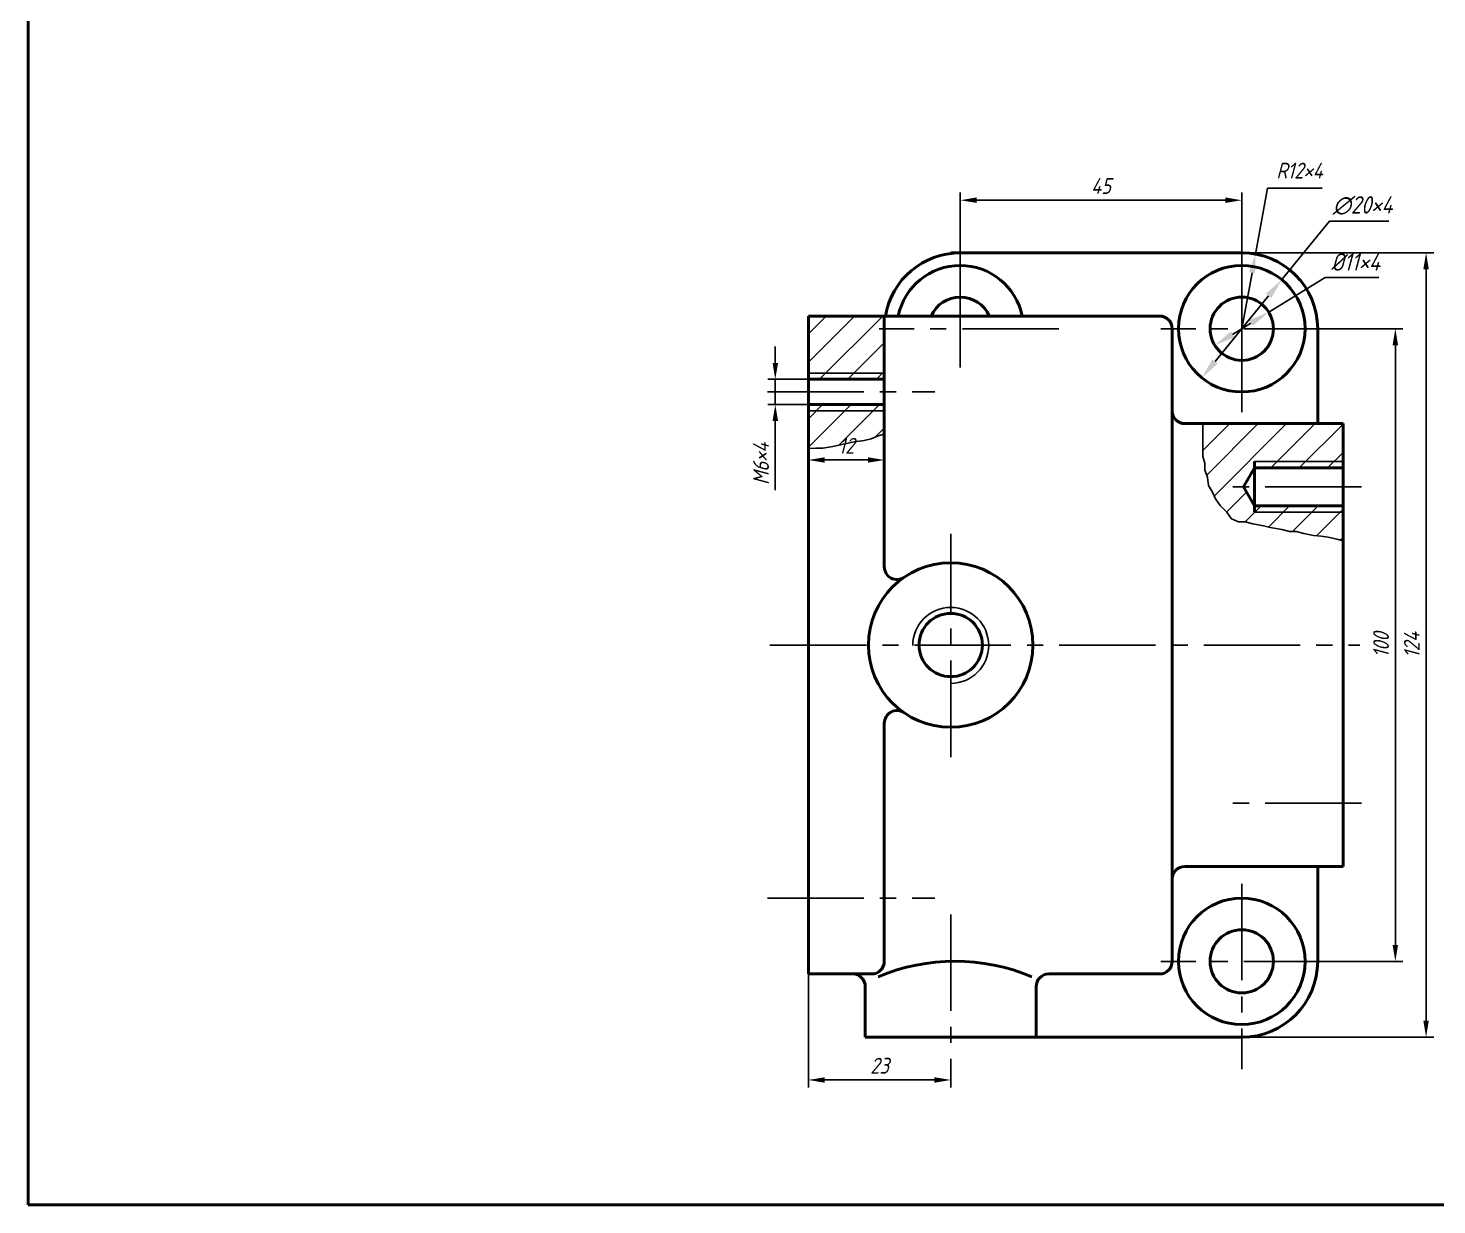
# Model space of a CAD drawing. Header units: millimetres. Extents: x -2118 to 1971, y -1420 to 962.
# Drawn here: x -1505.1 to -1282.5, y -967.8 to -781.8 of the extents above; entities that cross this region are included whole.
import ezdxf

# ---------------------------------------------------------------- set-up
doc = ezdxf.new("R2010")
doc.units = ezdxf.units.MM
doc.header["$LTSCALE"] = 0.8
doc.linetypes.add('CENTER2', pattern=[28.575, 19.05, -3.175, 3.175, -3.175])
for name, color, linetype, lineweight in [('剖面符号', 6, 'Continuous', 25), ('尺寸', 2, 'Continuous', 25), ('粗实线', 3, 'Continuous', 50), ('细实线', 5, 'Continuous', 25), ('细点画线', 1, 'CENTER2', 25), ('边框线', 11, 'Continuous', 50)]:
    doc.layers.add(name, color=color, linetype=linetype, lineweight=lineweight)
doc.styles.add('汉字', font='gbeitc.shx', dxfattribs={"bigfont": 'gbcbig.shx'})
doc.dimstyles.new('GB', dxfattribs={"dimtxt": 2.5, "dimasz": 2.6, "dimexe": 1.2, "dimexo": 0, "dimgap": 1, "dimtad": 1, "dimdec": 0, "dimdsep": 46, "dimtxsty": '汉字', "dimcen": 0, "dimclrd": 256, "dimclre": 256, "dimclrt": 256, "dimadec": 1, "dimazin": 2, "dimtp": 0.21, "dimtm": 0.25, "dimtfac": 0.7, "dimtdec": 0, "dimtmove": 0, "dimatfit": 2, "dimfxl": 1, "dimtzin": 0, "dimlwd": -1, "dimlwe": -1, "dimarcsym": 0})
doc.dimstyles.new('GB$3', dxfattribs={"dimscale": 1.1, "dimtxt": 2.5, "dimasz": 3, "dimexe": 2, "dimexo": 0, "dimgap": 1, "dimtad": 1, "dimtoh": 1, "dimdec": 0, "dimdsep": 46, "dimtxsty": '汉字', "dimcen": 0, "dimclrd": 256, "dimclre": 256, "dimclrt": 256, "dimadec": 1, "dimazin": 2, "dimtp": 0.21, "dimtm": 0.25, "dimtfac": 0.7, "dimtdec": 0, "dimtmove": 0, "dimatfit": 2, "dimfxl": 1, "dimtzin": 0, "dimlwd": -1, "dimlwe": -1, "dimarcsym": 1})
doc.dimstyles.new('GB$4', dxfattribs={"dimtxt": 2.5, "dimasz": 3, "dimexe": 2, "dimexo": 0, "dimgap": 1.5, "dimtad": 1, "dimtoh": 1, "dimdec": 0, "dimdsep": 46, "dimtxsty": '汉字', "dimcen": 3, "dimclrd": 256, "dimclre": 256, "dimclrt": 256, "dimadec": 1, "dimazin": 2, "dimtp": 0.21, "dimtm": 0.25, "dimtfac": 0.7, "dimtdec": 0, "dimtmove": 0, "dimatfit": 2, "dimfxl": 1, "dimtzin": 0, "dimlwd": -1, "dimlwe": -1, "dimarcsym": 1})

# ---------------------------------------------------------------- blocks, each defined once
blk = doc.blocks.new('*D304')
at = {"layer": 'Defpoints', "color": 0, "ltscale": 0.01, "transparency": 16777216}
for p in [(-1369.78, -847.1), (-1381.78, -850.03), (-1381.78, -854.65)]:
    blk.add_point(p, dxfattribs=at)
at = {"layer": '尺寸', "ltscale": 0.01, "transparency": 16777216}
for p, q in [((-1369.78, -847.1), (-1369.78, -851.23)), ((-1381.78, -854.65), (-1381.78, -848.83)), ((-1372.38, -850.03), (-1379.18, -850.03))]:
    blk.add_line(p, q, dxfattribs=at)
for points in [[(-1379.18, -849.6), (-1379.18, -850.46), (-1381.78, -850.03)], [(-1372.38, -849.6), (-1372.38, -850.46), (-1369.78, -850.03)]]:
    blk.add_solid(points, dxfattribs=at)
at = {"layer": '尺寸', "ltscale": 0.01, "transparency": 16777216, "insert": (-1375.78, -847.78), "char_height": 2.5, "attachment_point": 5, "style": '汉字'}
blk.add_mtext('12', dxfattribs=at)
blk = doc.blocks.new('*D314')
at = {"layer": 'Defpoints', "color": 0, "ltscale": 0.01, "transparency": 16777216}
for p in [(-1306.96, -821.52), (-1319.59, -837.03)]:
    blk.add_point(p, dxfattribs=at)
at = {"layer": '尺寸', "ltscale": 0.01, "transparency": 16777216}
for p, q in [((-1306.96, -821.52), (-1299.43, -812.28)), ((-1299.43, -812.28), (-1290.03, -812.28)), ((-1317.51, -834.47), (-1309.05, -824.08))]:
    blk.add_line(p, q, dxfattribs=at)
for points in [[(-1309.47, -823.73), (-1308.62, -824.43), (-1306.96, -821.52)], [(-1317.94, -834.12), (-1317.08, -834.82), (-1319.59, -837.03)]]:
    blk.add_solid(points, dxfattribs=at)
at = {"layer": '尺寸', "ltscale": 0.01, "transparency": 16777216, "insert": (-1294.18, -809.8), "char_height": 2.75, "attachment_point": 5, "style": '汉字'}
blk.add_mtext('∅20×4', dxfattribs=at)
blk = doc.blocks.new('*D315')
at = {"layer": 'Defpoints', "color": 0, "ltscale": 0.01, "transparency": 16777216}
for p in [(-1309.02, -826.66), (-1317.54, -831.89)]:
    blk.add_point(p, dxfattribs=at)
at = {"layer": '尺寸', "ltscale": 0.01, "transparency": 16777216}
for p, q in [((-1309.02, -826.66), (-1300.11, -821.2)), ((-1300.11, -821.2), (-1291.62, -821.2)), ((-1314.73, -830.17), (-1311.83, -828.39))]:
    blk.add_line(p, q, dxfattribs=at)
for points in [[(-1312.12, -827.92), (-1311.54, -828.86), (-1309.02, -826.66)], [(-1315.01, -829.7), (-1314.44, -830.63), (-1317.54, -831.89)]]:
    blk.add_solid(points, dxfattribs=at)
at = {"layer": '尺寸', "ltscale": 0.01, "transparency": 16777216, "insert": (-1295.31, -818.73), "char_height": 2.75, "attachment_point": 5, "style": '汉字'}
blk.add_mtext('%%C11×4', dxfattribs=at)
blk = doc.blocks.new('*D316')
at = {"layer": 'Defpoints', "color": 0, "ltscale": 0.01, "transparency": 16777216}
for p in [(-1297.7, -829.28), (-1297.7, -929.28), (-1289.01, -929.28)]:
    blk.add_point(p, dxfattribs=at)
at = {"layer": '尺寸', "ltscale": 0.01, "transparency": 16777216}
for p, q in [((-1297.7, -829.28), (-1287.81, -829.28)), ((-1289.01, -831.88), (-1289.01, -926.68)), ((-1297.7, -929.28), (-1287.81, -929.28))]:
    blk.add_line(p, q, dxfattribs=at)
for points in [[(-1289.45, -831.88), (-1288.58, -831.88), (-1289.01, -829.28)], [(-1289.45, -926.68), (-1288.58, -926.68), (-1289.01, -929.28)]]:
    blk.add_solid(points, dxfattribs=at)
at = {"layer": '尺寸', "ltscale": 0.01, "transparency": 16777216, "insert": (-1291.26, -879.28), "char_height": 2.5, "attachment_point": 5, "rotation": 90, "style": '汉字'}
blk.add_mtext('100', dxfattribs=at)
blk = doc.blocks.new('*D317')
at = {"layer": 'Defpoints', "color": 0, "ltscale": 0.01, "transparency": 16777216}
for p in [(-1381.78, -837.28), (-1387.01, -841.28), (-1381.78, -841.28)]:
    blk.add_point(p, dxfattribs=at)
at = {"layer": '尺寸', "ltscale": 0.01, "transparency": 16777216}
for p, q in [((-1387.01, -834.68), (-1387.01, -832.08)), ((-1381.78, -837.28), (-1388.21, -837.28)), ((-1387.01, -837.28), (-1387.01, -841.28)), ((-1381.78, -841.28), (-1388.21, -841.28)), ((-1387.01, -843.88), (-1387.01, -854.78))]:
    blk.add_line(p, q, dxfattribs=at)
for points in [[(-1387.44, -834.68), (-1386.57, -834.68), (-1387.01, -837.28)], [(-1387.44, -843.88), (-1386.57, -843.88), (-1387.01, -841.28)]]:
    blk.add_solid(points, dxfattribs=at)
at = {"layer": '尺寸', "ltscale": 0.01, "transparency": 16777216, "insert": (-1389.26, -850.63), "char_height": 2.5, "attachment_point": 5, "rotation": 90, "style": '汉字'}
blk.add_mtext('M6×4', dxfattribs=at)
blk = doc.blocks.new('*D321')
at = {"layer": 'Defpoints', "color": 0, "ltscale": 0.01, "transparency": 16777216}
for p in [(-1381.78, -931.28), (-1359.28, -945.8), (-1381.78, -948.03)]:
    blk.add_point(p, dxfattribs=at)
at = {"layer": '尺寸', "ltscale": 0.01, "transparency": 16777216}
for p, q in [((-1381.78, -931.28), (-1381.78, -949.23)), ((-1359.28, -945.8), (-1359.28, -949.23)), ((-1361.88, -948.03), (-1379.18, -948.03))]:
    blk.add_line(p, q, dxfattribs=at)
for points in [[(-1379.18, -947.6), (-1379.18, -948.47), (-1381.78, -948.03)], [(-1361.88, -947.6), (-1361.88, -948.47), (-1359.28, -948.03)]]:
    blk.add_solid(points, dxfattribs=at)
at = {"layer": '尺寸', "ltscale": 0.01, "transparency": 16777216, "insert": (-1370.53, -945.78), "char_height": 2.5, "attachment_point": 5, "style": '汉字'}
blk.add_mtext('23', dxfattribs=at)
blk = doc.blocks.new('*D374')
at = {"layer": 'Defpoints', "color": 0, "ltscale": 0.01, "transparency": 16777216}
for p in [(-1313.28, -817.28), (-1313.28, -941.28), (-1284.15, -941.28)]:
    blk.add_point(p, dxfattribs=at)
at = {"layer": '尺寸', "ltscale": 0.01, "transparency": 16777216}
for p, q in [((-1313.28, -817.28), (-1282.95, -817.28)), ((-1284.15, -819.88), (-1284.15, -938.68)), ((-1313.28, -941.28), (-1282.95, -941.28))]:
    blk.add_line(p, q, dxfattribs=at)
for points in [[(-1284.58, -819.88), (-1283.72, -819.88), (-1284.15, -817.28)], [(-1284.58, -938.68), (-1283.72, -938.68), (-1284.15, -941.28)]]:
    blk.add_solid(points, dxfattribs=at)
at = {"layer": '尺寸', "ltscale": 0.01, "transparency": 16777216, "insert": (-1286.4, -879.28), "char_height": 2.5, "attachment_point": 5, "rotation": 90, "style": '汉字'}
blk.add_mtext('124', dxfattribs=at)
blk = doc.blocks.new('*D378')
at = {"layer": 'Defpoints', "color": 0, "ltscale": 0.01, "transparency": 16777216}
for p in [(-1313.28, -808.97), (-1357.78, -829.28), (-1313.28, -829.28)]:
    blk.add_point(p, dxfattribs=at)
at = {"layer": '尺寸', "ltscale": 0.01, "transparency": 16777216}
for p, q in [((-1357.78, -829.28), (-1357.78, -807.77)), ((-1313.28, -829.28), (-1313.28, -807.77)), ((-1355.18, -808.97), (-1315.88, -808.97))]:
    blk.add_line(p, q, dxfattribs=at)
for points in [[(-1355.18, -808.53), (-1355.18, -809.4), (-1357.78, -808.97)], [(-1315.88, -808.53), (-1315.88, -809.4), (-1313.28, -808.97)]]:
    blk.add_solid(points, dxfattribs=at)
at = {"layer": '尺寸', "ltscale": 0.01, "transparency": 16777216, "insert": (-1335.53, -806.72), "char_height": 2.5, "attachment_point": 5, "style": '汉字'}
blk.add_mtext('45', dxfattribs=at)
blk = doc.blocks.new('*D380')
at = {"layer": 'Defpoints', "color": 0, "ltscale": 0.01, "transparency": 16777216}
for p in [(-1311.12, -817.47), (-1313.28, -829.28)]:
    blk.add_point(p, dxfattribs=at)
at = {"layer": '尺寸', "ltscale": 0.01, "transparency": 16777216}
for p, q in [((-1311.12, -817.47), (-1309.22, -807.04)), ((-1309.22, -807.04), (-1300.59, -807.04)), ((-1313.28, -829.28), (-1311.66, -820.42))]:
    blk.add_line(p, q, dxfattribs=at)
blk.add_solid([(-1312.15, -820.33), (-1311.17, -820.51), (-1311.12, -817.47)], dxfattribs=at)
at = {"layer": '尺寸', "ltscale": 0.01, "transparency": 16777216, "insert": (-1304.16, -804.29), "char_height": 2.5, "attachment_point": 5, "style": '汉字'}
blk.add_mtext('R12×4', dxfattribs=at)

msp = doc.modelspace()

# ---------------------------------------------------------------- hatches: boundary and pattern name
at = {"layer": '剖面符号', "ltscale": 0.01}
h = msp.add_hatch(dxfattribs=at)
h.set_pattern_fill('ANSI31', color=256)
h.set_pattern_definition([(45, (-967.1178, 307.506), (-2.245064, 2.245064), [])])
h.paths.add_polyline_path([(-1369.78, -827.28), (-1381.78, -827.28), (-1381.78, -836.28), (-1369.78, -836.28)])
h.paths.add_polyline_path([(-1369.78, -836.28), (-1381.78, -836.28), (-1381.78, -837.28), (-1369.78, -837.28)])
h.paths.add_polyline_path([(-1369.78, -841.28), (-1381.78, -841.28), (-1381.78, -842.28), (-1369.78, -842.28)])
h.paths.add_polyline_path([(-1369.78, -842.28), (-1381.78, -842.28), (-1381.78, -848.24), (-1380.59, -848.15), (-1379.5, -848.15), (-1377.92, -847.91), (-1375.73, -847.42), (-1374.52, -847.18), (-1372.94, -846.94), (-1371.85, -846.69), (-1370.75, -846.21), (-1369.78, -845.97)])
h.paths.add_polyline_path([(-1297.28, -844.28), (-1319.44, -844.28), (-1319.44, -849.48), (-1319.14, -850.55), (-1319.14, -851.61), (-1318.68, -852.82), (-1318.53, -854.04), (-1317.92, -855.1), (-1317.46, -856.16), (-1316.7, -857.23), (-1315.64, -858.29), (-1314.88, -859.35), (-1313.81, -859.81), (-1312.74, -859.81), (-1311.53, -860.11), (-1309.85, -860.42), (-1308.79, -860.72), (-1306.96, -861.03), (-1305.74, -861.33), (-1304.68, -861.33), (-1303.46, -861.63), (-1301.94, -861.94), (-1300.72, -862.09), (-1299.65, -862.24), (-1298.28, -862.54), (-1297.28, -862.83), (-1297.28, -858.28), (-1311.28, -858.28), (-1311.28, -857.28), (-1313.01, -854.28), (-1311.28, -851.28), (-1311.28, -850.28), (-1297.28, -850.28)])
h.paths.add_polyline_path([(-1297.28, -850.28), (-1311.28, -850.28), (-1311.28, -851.28), (-1297.28, -851.28)], flags=17)
h.paths.add_polyline_path([(-1297.28, -857.28), (-1311.28, -857.28), (-1311.28, -858.28), (-1297.28, -858.28)], flags=17)

# ---------------------------------------------------------------- linework, layer by layer
at = {"layer": '粗实线', "ltscale": 50}
for p, q in [((-1359.28, -817.28), (-1313.28, -817.28)), ((-1326.28, -827.28), (-1381.78, -827.28)), ((-1381.78, -836.28), (-1381.78, -827.28)), ((-1369.78, -866.92), (-1369.78, -827.28)), ((-1369.78, -829.28), (-1369.78, -844.28)), ((-1324.28, -842.28), (-1324.28, -829.28)), ((-1301.28, -829.28), (-1301.28, -844.28)), ((-1381.78, -931.28), (-1381.78, -836.28)), ((-1381.78, -837.28), (-1369.78, -837.28)), ((-1381.78, -841.28), (-1369.78, -841.28)), ((-1324.28, -842.28), (-1324.28, -916.28)), ((-1297.28, -844.28), (-1322.28, -844.28)), ((-1297.28, -879.28), (-1297.28, -844.28)), ((-1311.28, -851.28), (-1311.28, -850.28)), ((-1311.28, -851.28), (-1313.01, -854.28)), ((-1297.28, -851.28), (-1311.28, -851.28)), ((-1311.28, -851.28), (-1311.28, -854.28)), ((-1311.28, -857.28), (-1313.01, -854.28)), ((-1311.28, -857.28), (-1311.28, -854.28)), ((-1297.28, -857.28), (-1311.28, -857.28)), ((-1311.28, -857.28), (-1311.28, -858.28)), ((-1297.28, -914.28), (-1297.28, -879.28)), ((-1369.78, -891.64), (-1369.78, -929.28)), ((-1322.28, -914.28), (-1297.28, -914.28)), ((-1301.28, -929.28), (-1301.28, -914.28)), ((-1324.28, -929.28), (-1324.28, -916.28)), ((-1381.78, -931.28), (-1374.78, -931.28)), ((-1374.78, -931.28), (-1371.78, -931.28)), ((-1343.78, -931.28), (-1326.28, -931.28)), ((-1372.78, -941.28), (-1372.78, -933.28)), ((-1345.78, -941.28), (-1345.78, -933.28)), ((-1359.28, -941.28), (-1372.78, -941.28)), ((-1359.28, -941.28), (-1313.28, -941.28))]:
    msp.add_line(p, q, dxfattribs=at)
for centre, radius in [((-1313.28, -829.28), 10), ((-1313.28, -829.28), 5), ((-1359.28, -879.28), 13), ((-1359.28, -879.28), 5), ((-1313.28, -929.28), 10), ((-1313.28, -929.28), 5)]:
    msp.add_circle(centre, radius, dxfattribs=at)
for centre, radius, start, end in [((-1357.78, -829.28), 12, 90, 170.4059), ((-1357.78, -829.28), 10, 11.537, 168.463), ((-1313.28, -829.28), 12, 0, 90), ((-1357.78, -829.28), 5, 23.5782, 156.4218), ((-1326.28, -829.28), 2, 0, 90), ((-1322.28, -842.28), 2, 180, 270), ((-1367.78, -866.92), 2, 180, 304.5181), ((-1367.78, -891.64), 2, 55.4819, 180), ((-1322.28, -916.28), 2, 90, 180), ((-1371.78, -929.28), 2, 270, 0), ((-1358.61, -960.74), 31.47, 67.321, 112.679), ((-1326.28, -929.28), 2, 270, 0), ((-1313.28, -929.28), 12, 270, 0), ((-1374.78, -933.28), 2, 0, 90), ((-1343.78, -933.28), 2, 90, 180)]:
    msp.add_arc(centre, radius, start, end, dxfattribs=at)
at = {"layer": '细实线', "ltscale": 50}
for p, q in [((-1381.78, -836.28), (-1369.78, -836.28)), ((-1381.78, -842.28), (-1369.78, -842.28)), ((-1370.75, -846.21), (-1369.78, -845.97)), ((-1319.44, -844.17), (-1319.44, -849.48)), ((-1381.78, -848.24), (-1380.59, -848.15)), ((-1380.59, -848.15), (-1379.5, -848.15)), ((-1379.5, -848.15), (-1377.92, -847.91)), ((-1377.92, -847.91), (-1375.73, -847.42)), ((-1375.73, -847.42), (-1374.52, -847.18)), ((-1374.52, -847.18), (-1372.94, -846.94)), ((-1372.94, -846.94), (-1371.85, -846.69)), ((-1371.85, -846.69), (-1370.75, -846.21)), ((-1319.44, -849.48), (-1319.14, -850.55)), ((-1311.28, -850.28), (-1297.28, -850.28)), ((-1319.14, -850.55), (-1319.14, -851.61)), ((-1319.14, -851.61), (-1318.68, -852.82)), ((-1318.68, -852.82), (-1318.53, -854.04)), ((-1318.53, -854.04), (-1317.92, -855.1)), ((-1317.92, -855.1), (-1317.46, -856.16)), ((-1317.46, -856.16), (-1316.7, -857.23)), ((-1316.7, -857.23), (-1315.64, -858.29)), ((-1315.64, -858.29), (-1314.88, -859.35)), ((-1314.88, -859.35), (-1313.81, -859.81)), ((-1311.28, -858.28), (-1297.28, -858.28)), ((-1313.81, -859.81), (-1312.74, -859.81)), ((-1312.74, -859.81), (-1311.53, -860.11)), ((-1311.53, -860.11), (-1309.85, -860.42)), ((-1309.85, -860.42), (-1308.79, -860.72)), ((-1308.79, -860.72), (-1306.96, -861.03)), ((-1306.96, -861.03), (-1305.74, -861.33)), ((-1305.74, -861.33), (-1304.68, -861.33)), ((-1304.68, -861.33), (-1303.46, -861.63)), ((-1303.46, -861.63), (-1301.94, -861.94)), ((-1301.94, -861.94), (-1300.72, -862.09)), ((-1300.72, -862.09), (-1299.65, -862.24)), ((-1299.65, -862.24), (-1298.28, -862.54)), ((-1298.28, -862.54), (-1297.28, -862.83))]:
    msp.add_line(p, q, dxfattribs=at)
msp.add_arc((-1359.28, -879.34), 6, 270, 180, dxfattribs=at)
at = {"layer": '细点画线'}
for p, q in [((-1357.78, -835.43), (-1357.78, -812.62)), ((-1313.28, -842.47), (-1313.28, -812.62)), ((-1342.2, -829.28), (-1370.57, -829.28)), ((-1297.7, -829.28), (-1326.07, -829.28)), ((-1388.25, -839.28), (-1361.79, -839.28)), ((-1294.35, -854.28), (-1314.89, -854.28)), ((-1359.28, -896.98), (-1359.28, -861.71)), ((-1387.86, -879.28), (-1294.63, -879.28)), ((-1294.35, -904.28), (-1314.89, -904.28)), ((-1313.28, -917.04), (-1313.28, -946.3)), ((-1388.25, -919.28), (-1361.79, -919.28)), ((-1359.28, -921.85), (-1359.28, -945.8)), ((-1297.7, -929.28), (-1326.07, -929.28))]:
    msp.add_line(p, q, dxfattribs=at)
at = {"layer": '边框线'}
for p, q in [((-1505.09, -589.77), (-1505.09, -967.77)), ((-1505.09, -967.77), (-929.09, -967.77))]:
    msp.add_line(p, q, dxfattribs=at)

# ---------------------------------------------------------------- dimensions: what is measured, and where the dimension line sits
at = {"layer": '尺寸', "ltscale": 0.01}
dim = msp.add_radius_dim(center=(-1313.28, -829.28), mpoint=(-1311.12, -817.47), text='<>×4', dimstyle='GB$4', override={"dimfxl": 2}, dxfattribs=at)
dim.commit()
dim.dimension.update_dxf_attribs({"geometry": '*D380', "text_midpoint": (-1304.16, -807.04), "dimtype": 164})
for base, p1, p2, picture, middle in [((-1313.27793448, -808.96818095), (-1357.77793448, -829.27649459), (-1313.27793448, -829.27649459), '*D378', (-1335.52793448, -806.71818095)), ((-1381.78, -850.03), (-1369.78, -847.1), (-1381.78, -854.65), '*D304', (-1375.78, -847.78)), ((-1381.77793448, -948.03199192), (-1359.27793448, -945.80053101), (-1381.77793448, -931.27649459), '*D321', (-1370.52793448, -945.78199192))]:
    dim = msp.add_linear_dim(base=base, p1=p1, p2=p2, dimstyle='GB', override={"dimfxl": 2, "dimarcsym": 1}, dxfattribs=at)
    dim.commit()
    dim.dimension.update_dxf_attribs({"geometry": picture, "text_midpoint": middle})
for p1, p2, text, picture, middle in [((-1319.59, -837.03), (-1306.96, -821.52), '<>×4', '*D314', (-1294.18, -812.28)), ((-1317.54, -831.89), (-1309.02, -826.66), '%%C11×4', '*D315', (-1295.31, -821.2))]:
    dim = msp.add_diameter_dim_2p(p1=p1, p2=p2, text=text, dimstyle='GB$3', override={"dimfxl": 2}, dxfattribs=at)
    dim.commit()
    dim.dimension.update_dxf_attribs({"geometry": picture, "text_midpoint": middle, "dimtype": 163})
for base, p1, p2, picture, middle in [((-1284.15, -941.28), (-1313.28, -817.28), (-1313.28, -941.28), '*D374', (-1286.4, -879.28)), ((-1289.01, -929.28), (-1297.7, -829.28), (-1297.7, -929.28), '*D316', (-1291.26, -879.28))]:
    dim = msp.add_linear_dim(base=base, p1=p1, p2=p2, angle=90, dimstyle='GB', override={"dimfxl": 2, "dimarcsym": 1}, dxfattribs=at)
    dim.commit()
    dim.dimension.update_dxf_attribs({"geometry": picture, "text_midpoint": middle})
dim = msp.add_linear_dim(base=(-1387.01, -841.28), p1=(-1381.78, -837.28), p2=(-1381.78, -841.28), angle=90, text='M6×4', dimstyle='GB', override={"dimfxl": 2, "dimarcsym": 1}, dxfattribs=at)
dim.commit()
dim.dimension.update_dxf_attribs({"geometry": '*D317', "text_midpoint": (-1389.26, -850.63)})

doc.saveas('drawing.dxf')
